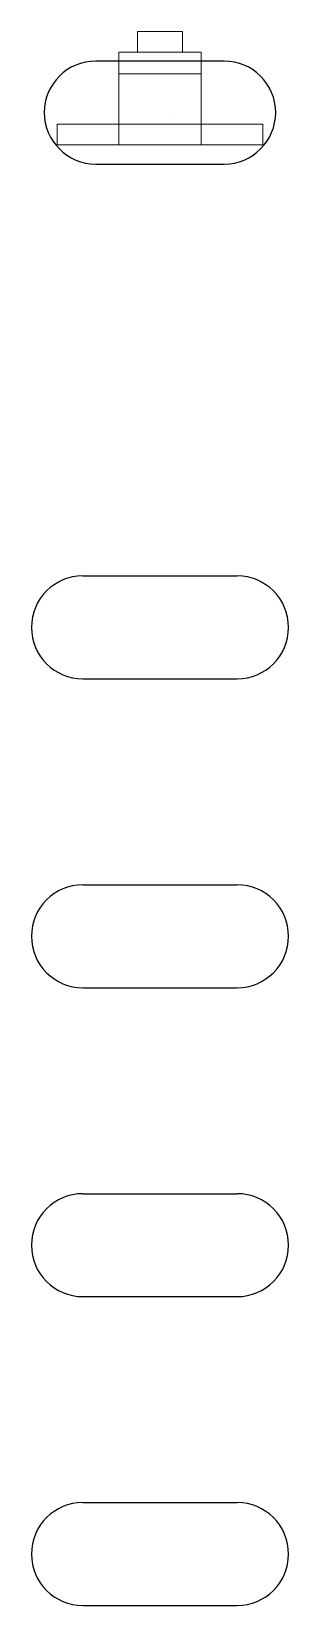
# Model space of a CAD drawing. Extents: x 0.8 to 17.6, y 24.5 to 32.2.
# Drawn here: x 0.75 to 2, y 24.52 to 32.16 of the extents above.
import ezdxf

# ---------------------------------------------------------------- set-up
doc = ezdxf.new("R2010")
doc.units = 0
doc.header["$LTSCALE"] = 5
doc.header["$MEASUREMENT"] = 0
doc.layers.add('Z0_CUT500', color=4, linetype='Continuous')
doc.layers.add('Z0_TOPCOMP', color=6, linetype='Continuous')

msp = doc.modelspace()

# ---------------------------------------------------------------- linework, layer by layer
at = {"layer": 'Z0_CUT500', "color": 5, "linetype": 'Continuous', "lineweight": 25}
for p, q in [((1.6874, 32.0199), (1.0624, 32.0199)), ((1.0624, 31.5199), (1.6874, 31.5199)), ((1, 29.5199), (1.75, 29.5199)), ((1, 29.0199), (1.75, 29.0199)), ((1, 28.0199), (1.75, 28.0199)), ((1, 27.5199), (1.75, 27.5199)), ((1, 26.5199), (1.75, 26.5199)), ((1, 26.0199), (1.75, 26.0199)), ((1, 25.0199), (1.75, 25.0199)), ((1, 24.5199), (1.75, 24.5199))]:
    msp.add_line(p, q, dxfattribs=at)
for centre, start, end in [((1.0624, 31.7699), 90, -90), ((1.6874, 31.7699), -90, 90), ((1, 29.2699), 90, -90), ((1.75, 29.2699), -90, 90), ((1, 27.7699), 90, -90), ((1.75, 27.7699), -90, 90), ((1, 26.2699), 90, -90), ((1.75, 26.2699), -90, 90), ((1, 24.7699), 90, -90), ((1.75, 24.7699), -90, 90)]:
    msp.add_arc(centre, 0.25, start, end, dxfattribs=at)
at = {"layer": 'Z0_TOPCOMP', "color": 6, "linetype": 'Continuous', "lineweight": 5}
for p, q in [((1.2649, 32.1637), (1.2649, 32.0637)), ((1.4849, 32.1637), (1.2649, 32.1637)), ((1.4849, 32.0637), (1.4849, 32.1637)), ((1.1749, 32.0637), (1.1749, 31.6137)), ((1.5749, 32.0637), (1.1749, 32.0637)), ((1.2649, 32.0637), (1.4849, 32.0637)), ((1.5749, 31.6137), (1.5749, 32.0637)), ((1.1749, 32.0199), (1.1749, 31.9574)), ((1.5749, 32.0199), (1.1749, 32.0199)), ((1.1749, 31.9574), (1.5749, 31.9574)), ((1.5749, 31.9574), (1.5749, 32.0199)), ((0.8124, 31.7699), (0.8124, 31.7699)), ((0.8124, 31.7699), (0.8124, 31.7699)), ((1.4374, 31.7699), (1.4374, 31.7699)), ((1.9374, 31.7699), (1.9374, 31.7699)), ((0.8749, 31.7137), (1.8749, 31.7137)), ((0.8749, 31.6137), (0.8749, 31.7137)), ((1.8749, 31.7137), (1.8749, 31.6137)), ((1.8749, 31.6137), (0.8749, 31.6137)), ((1.1749, 31.6137), (1.5749, 31.6137))]:
    msp.add_line(p, q, dxfattribs=at)

doc.saveas('drawing.dxf')
